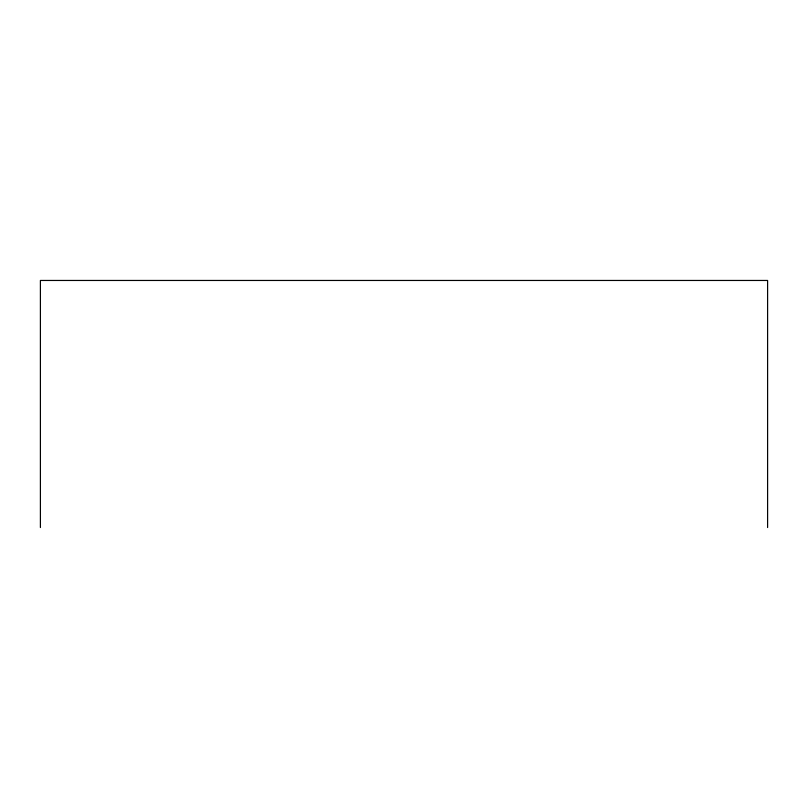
<?xml version="1.0" encoding="UTF-8"?>
<svg xmlns="http://www.w3.org/2000/svg" width="808" height="808" viewBox="0 0 808 808"><rect width="100%" height="100%" fill="white"/><g stroke="black" fill="none" stroke-linecap="round" stroke-linejoin="round"><path stroke-width="1.21" d="M767.6 527.543L767.6 280.457L40.4 280.457L40.4 527.543"/></g></svg>
